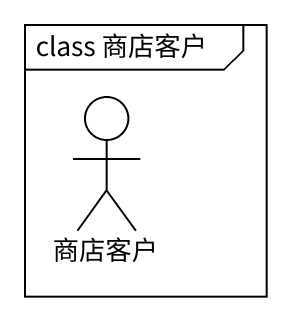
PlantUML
@startuml
mainframe class 商店客户
actor 商店客户
@enduml
